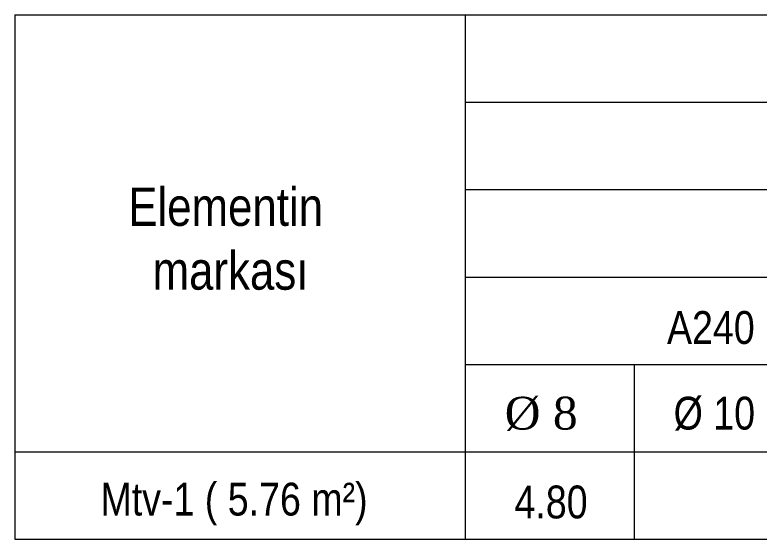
# Model space of a CAD drawing. Header units: millimetres. Extents: x 806395 to 1617731, y -246149 to 193681.
# Drawn here: x 1599557 to 1606069, y -169280 to -164696 of the extents above; entities that cross this region are included whole.
import ezdxf

# ---------------------------------------------------------------- set-up
doc = ezdxf.new("R2010")
doc.units = ezdxf.units.MM
for name, color, linetype, lineweight in [('cedvel  0.09', 7, 'Continuous', 13), ('razmer   0.09', 140, 'Continuous', 9), ('ИЧ  РАЗМЕР  0.09', 143, 'Continuous', 9)]:
    doc.layers.add(name, color=color, linetype=linetype, lineweight=lineweight)
doc.styles.add('style6', font='ARIALN.TTF', dxfattribs={"height": 300})

msp = doc.modelspace()

# ---------------------------------------------------------------- linework, layer by layer
at = {"layer": 'cedvel  0.09', "lineweight": 20}
for p, q in [((1599557.478, -164696.478), (1617233.558, -164696.478)), ((1599557.478, -164696.478), (1599557.478, -169280.478)), ((1603497.18, -164696.478), (1603497.18, -169280.478)), ((1603497.18, -165460.478), (1617233.558, -165460.478)), ((1603497.18, -166224.478), (1615316.285, -166224.478)), ((1603497.18, -166988.478), (1615316.285, -166988.478)), ((1603497.18, -167752.478), (1615316.285, -167752.478)), ((1604974.568, -167752.478), (1604974.568, -169280.478)), ((1599557.478, -168516.478), (1617233.558, -168516.478)), ((1599557.478, -169280.478), (1617233.558, -169280.478))]:
    msp.add_line(p, q, dxfattribs=at)

# ---------------------------------------------------------------- texts
at = {"color": 0, "insert": (1600214.993, -168787.528), "char_height": 286.871484, "width": 6215.54882, "attachment_point": 1, "style": 'style6'}
msp.add_mtext('{\\fArial Narrow|b0|i0|c238|p34; }Мtv-1{\\fArial Narrow|b0|i0|c238|p34; }( 5.76{\\fArial Narrow|b0|i0|c238|p34; }m²)', dxfattribs=at)
at = {"layer": 'razmer   0.09', "lineweight": 20, "attachment_point": 1, "style": 'style6'}
for s, insert, char_height in [('{\\fArial Narrow|b0|i0|c238|p34;\\C0;Elementin\\fArial Narrow|b0|i0|c204|p34;\\P\\fArial Narrow|b0|i0|c238|p34;  markası}', (1600549.278, -166206.602), 334.6834), ('{\\fArial Narrow|b0|i0|c238|p34;\\C0;4.80}', (1603928.965, -168812.343), 286.87148)]:
    msp.add_mtext(s, dxfattribs=dict(at, insert=insert, char_height=char_height))
at = {"layer": 'ИЧ  РАЗМЕР  0.09', "lineweight": 20, "attachment_point": 1, "style": 'style6'}
for s, insert, char_height in [('{\\C0;A240}', (1605263.364, -167286.701), 286.8715), ('{\\fTimes New Roman|b0|i0|c0|p18;\\C0;Ø \\fTimes New Roman|b0|i0|c238|p18;8}', (1603843.731, -168035.686), 286.87148), ('{\\C0;Ø \\fArial Narrow|b0|i0|c238|p34;10}', (1605321.119, -168035.686), 286.87148)]:
    msp.add_mtext(s, dxfattribs=dict(at, insert=insert, char_height=char_height))

doc.saveas('drawing.dxf')
